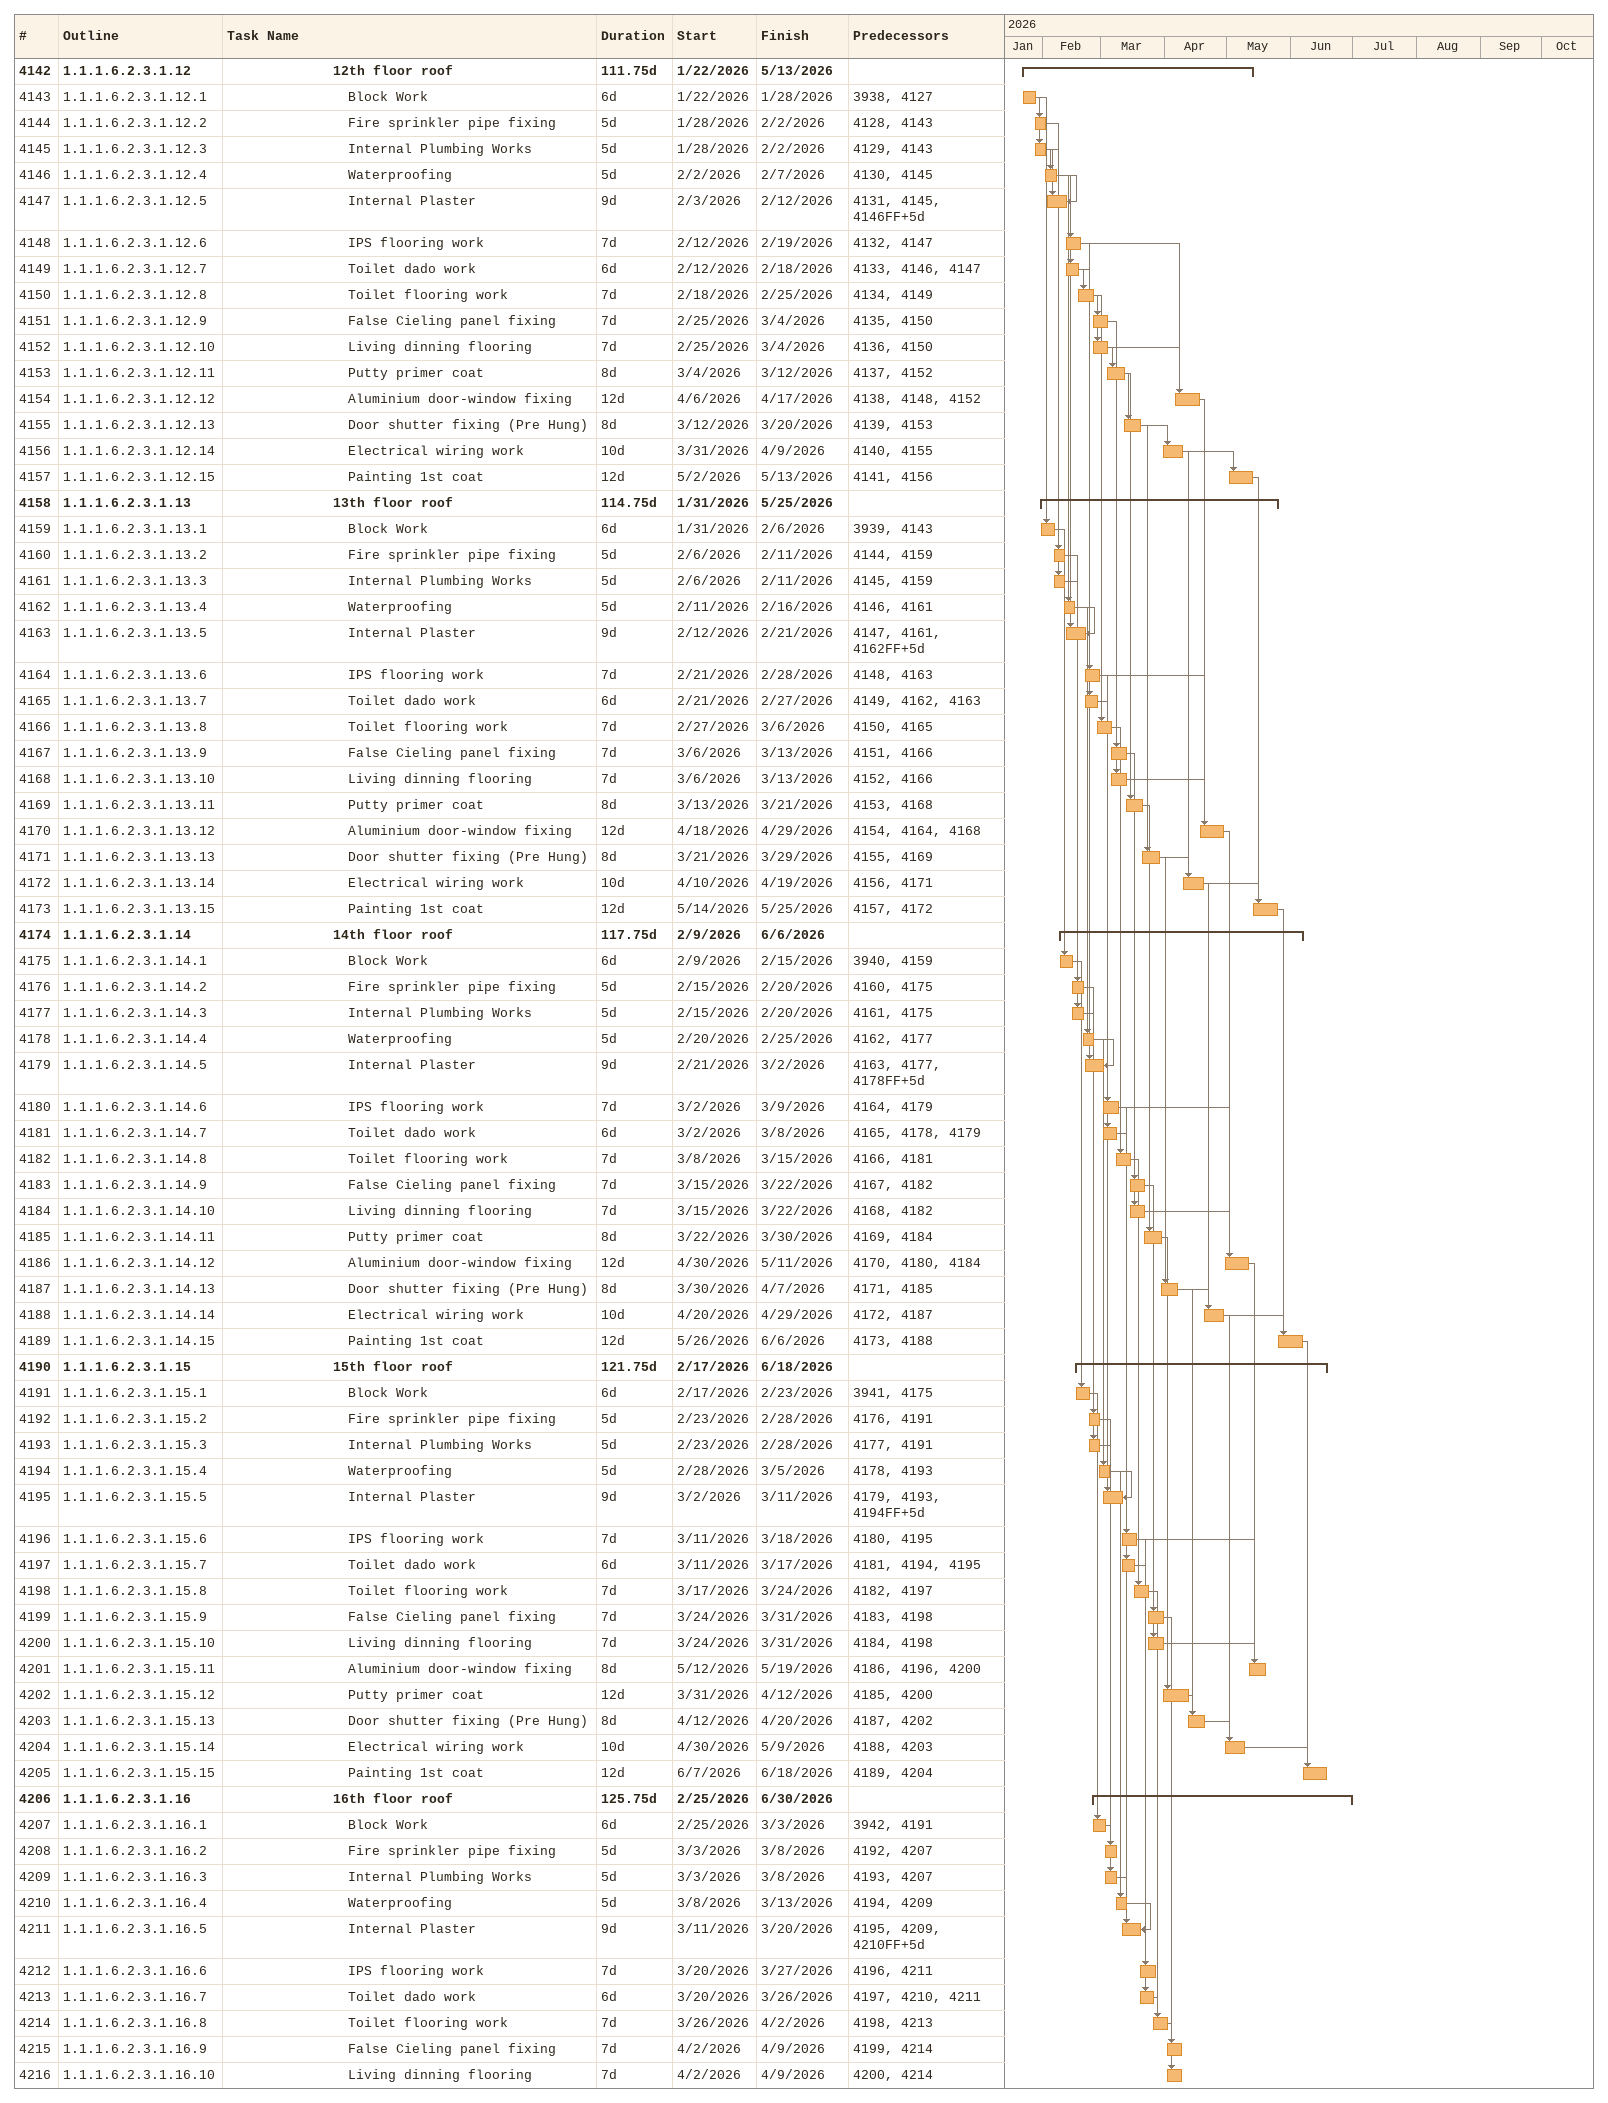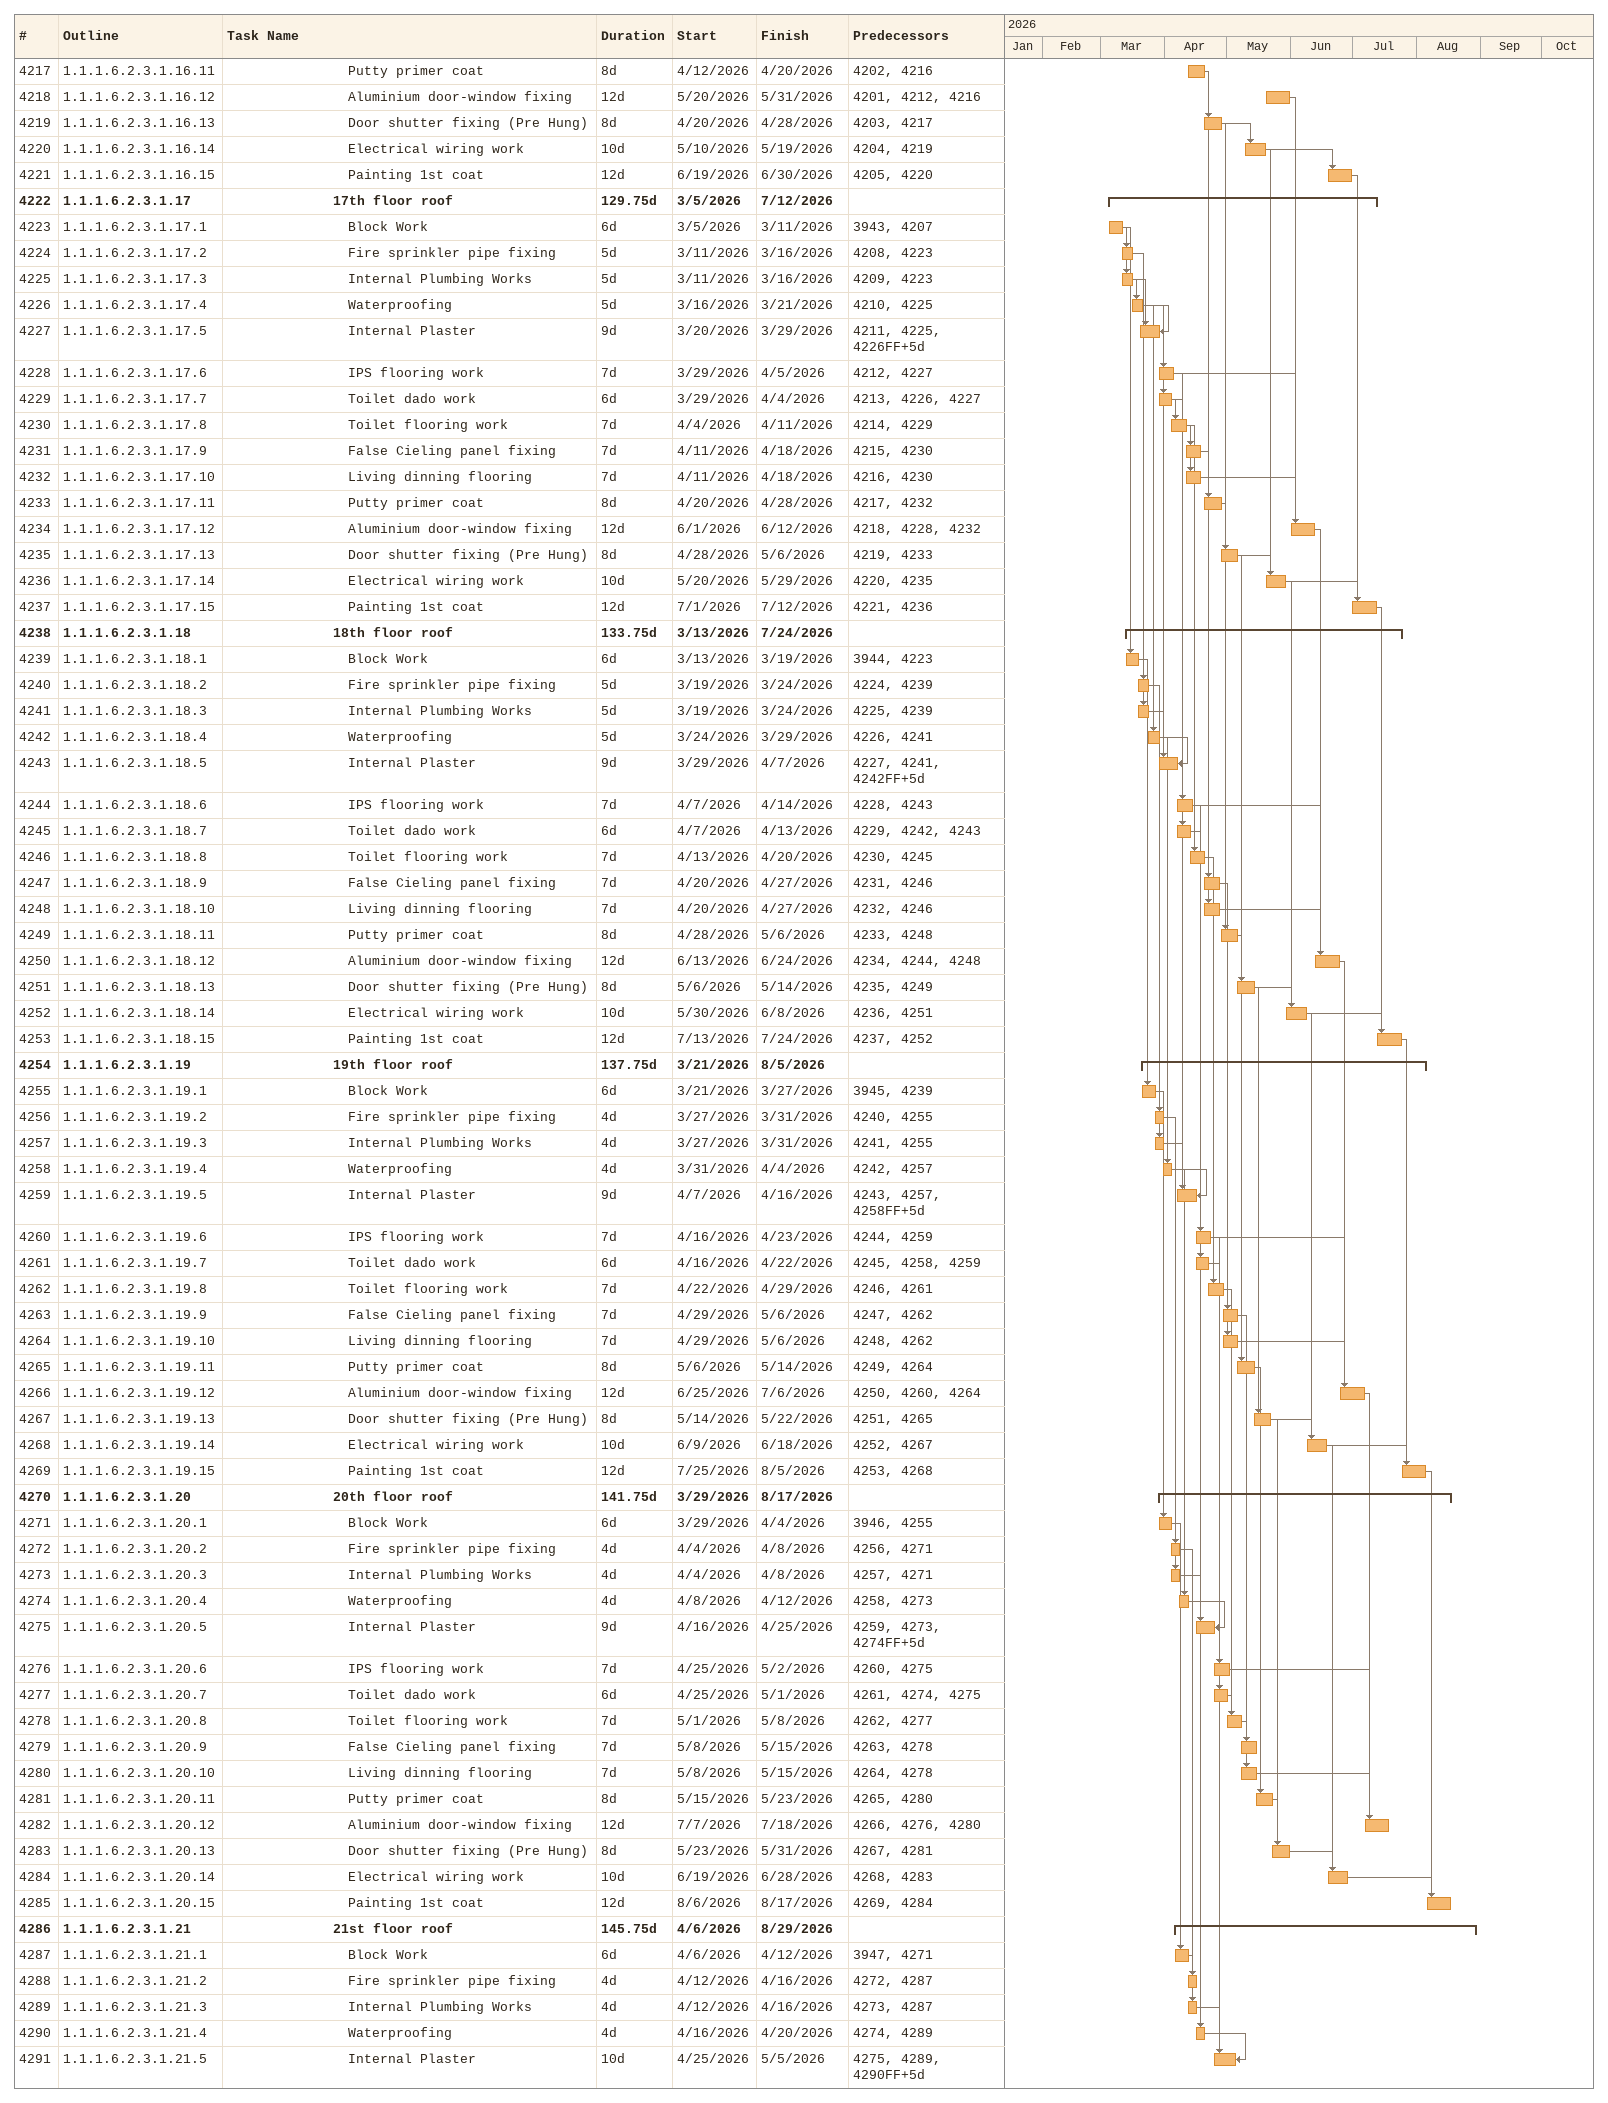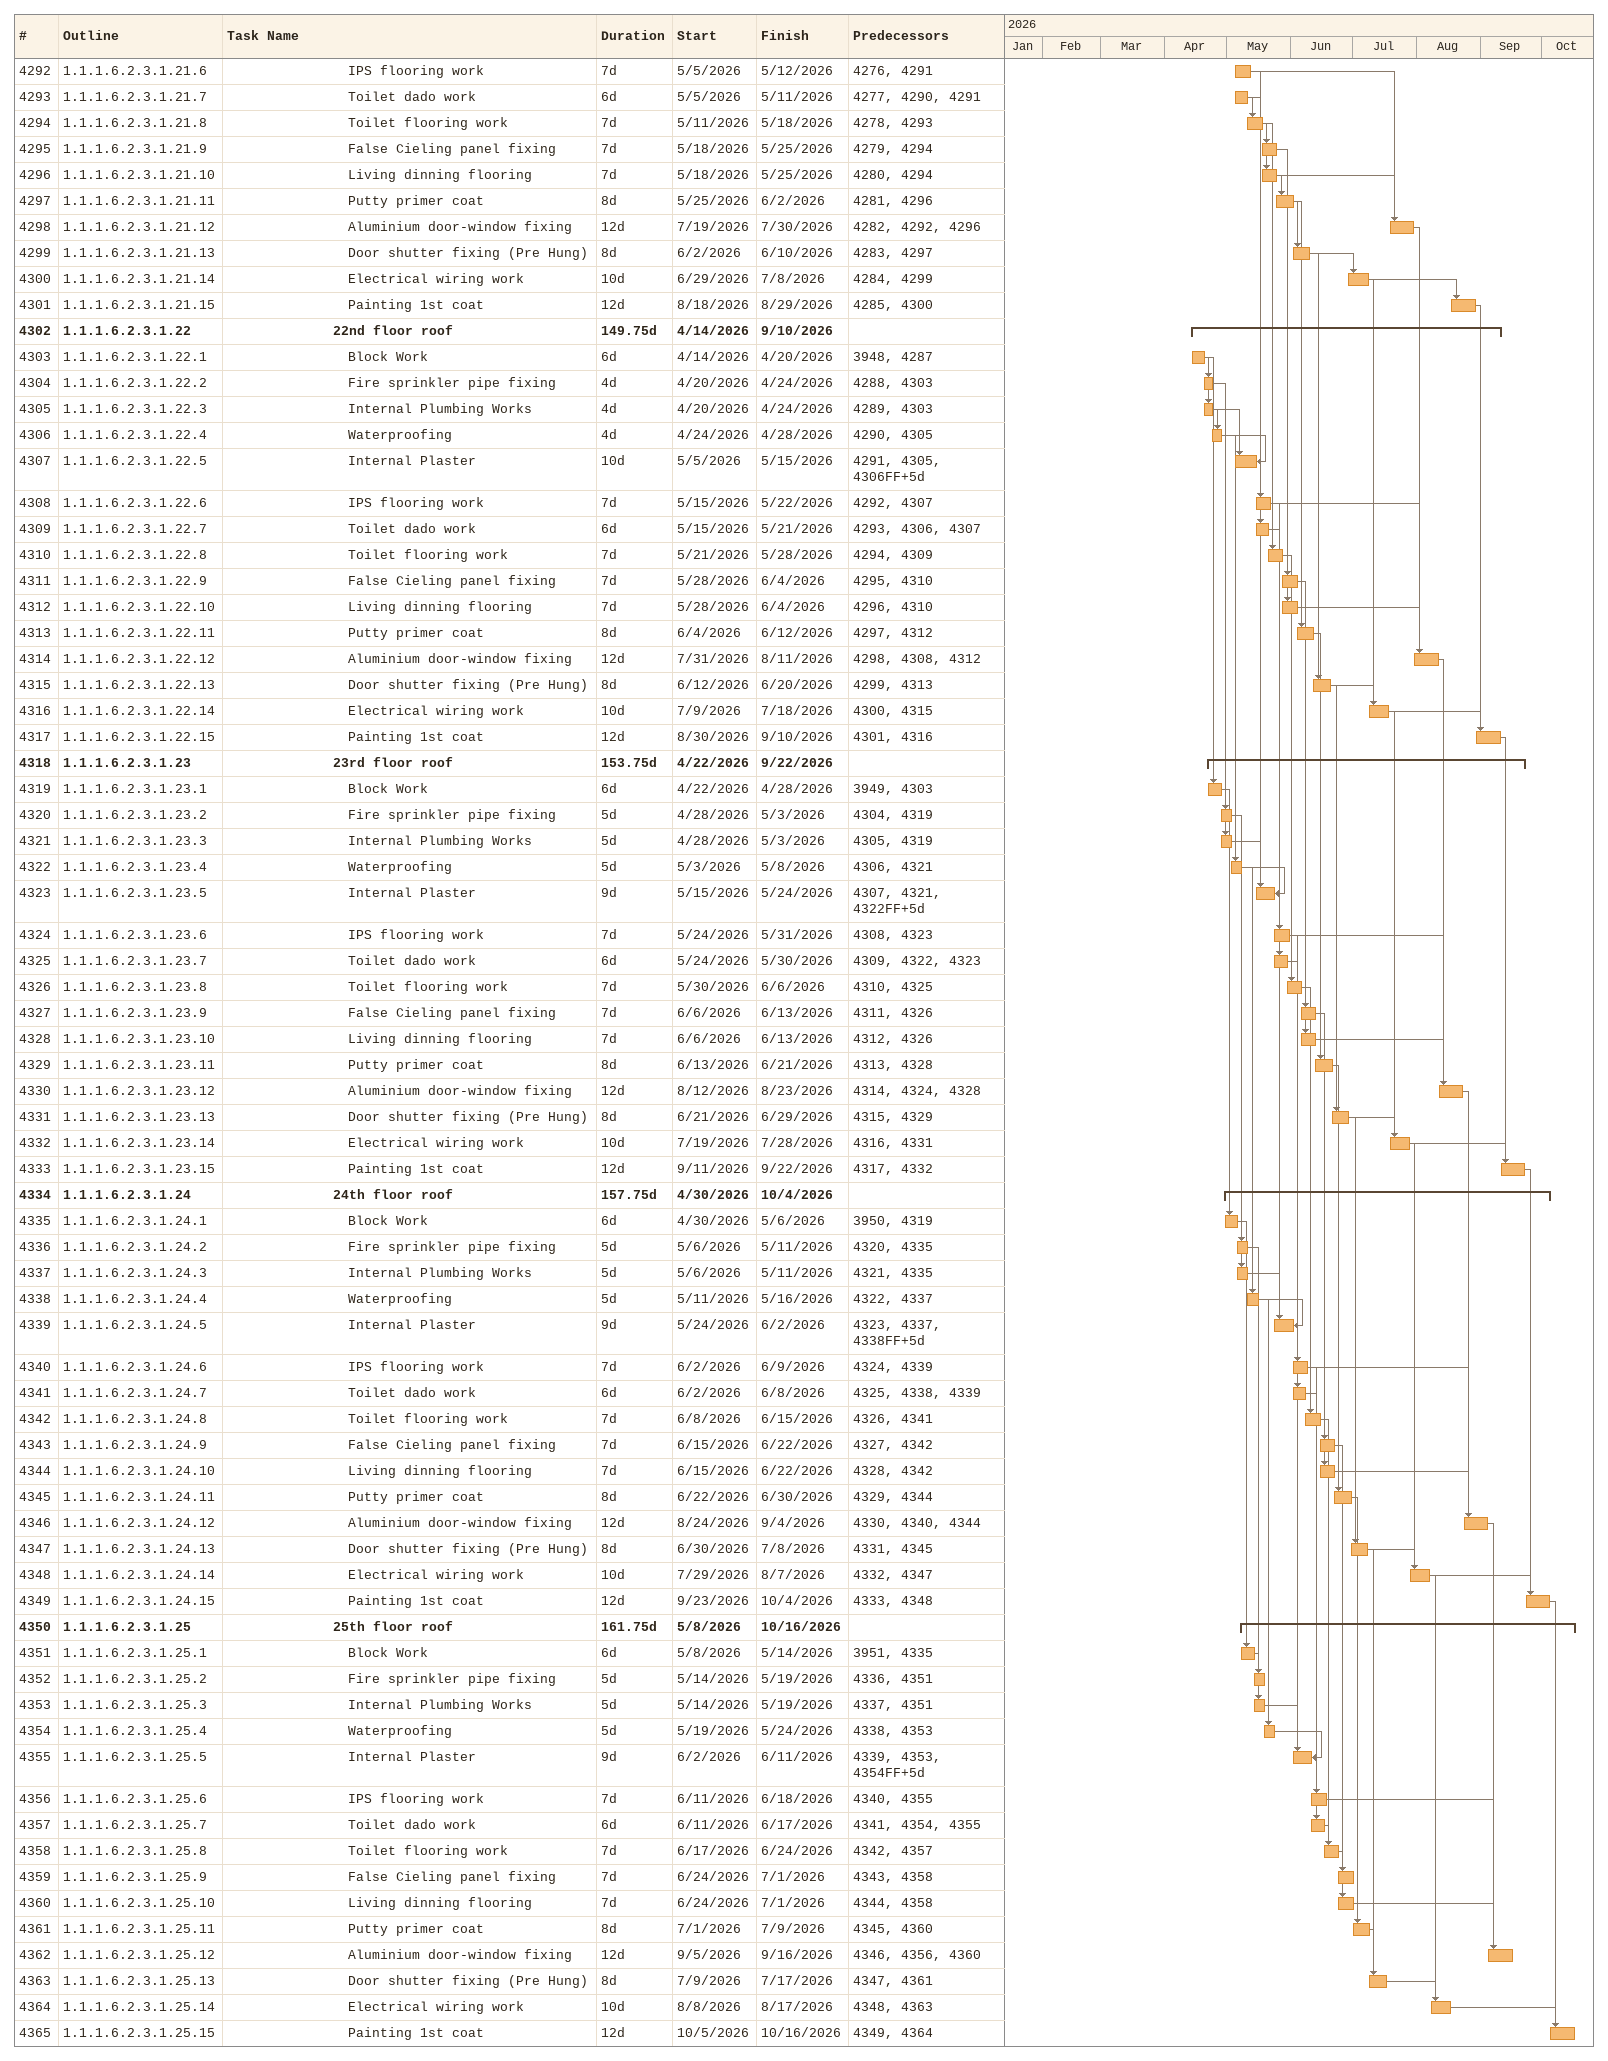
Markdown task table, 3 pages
| ID | WBS | Task | Duration | Start | Finish | Predecessors |
|---|---|---|---|---|---|---|
| 4142 | 1.1.1.6.2.3.1.12 | **12th floor roof** | 111.75d | 2026-01-22 | 2026-05-13 |  |
| 4143 | 1.1.1.6.2.3.1.12.1 | Block Work | 6d | 2026-01-22 | 2026-01-28 | 3938, 4127 |
| 4144 | 1.1.1.6.2.3.1.12.2 | Fire sprinkler pipe fixing | 5d | 2026-01-28 | 2026-02-02 | 4128, 4143 |
| 4145 | 1.1.1.6.2.3.1.12.3 | Internal Plumbing Works | 5d | 2026-01-28 | 2026-02-02 | 4129, 4143 |
| 4146 | 1.1.1.6.2.3.1.12.4 | Waterproofing | 5d | 2026-02-02 | 2026-02-07 | 4130, 4145 |
| 4147 | 1.1.1.6.2.3.1.12.5 | Internal Plaster | 9d | 2026-02-03 | 2026-02-12 | 4131, 4145, 4146FF+5d |
| 4148 | 1.1.1.6.2.3.1.12.6 | IPS flooring work | 7d | 2026-02-12 | 2026-02-19 | 4132, 4147 |
| 4149 | 1.1.1.6.2.3.1.12.7 | Toilet dado work | 6d | 2026-02-12 | 2026-02-18 | 4133, 4146, 4147 |
| 4150 | 1.1.1.6.2.3.1.12.8 | Toilet flooring work | 7d | 2026-02-18 | 2026-02-25 | 4134, 4149 |
| 4151 | 1.1.1.6.2.3.1.12.9 | False Cieling panel fixing | 7d | 2026-02-25 | 2026-03-04 | 4135, 4150 |
| 4152 | 1.1.1.6.2.3.1.12.10 | Living dinning flooring | 7d | 2026-02-25 | 2026-03-04 | 4136, 4150 |
| 4153 | 1.1.1.6.2.3.1.12.11 | Putty primer coat | 8d | 2026-03-04 | 2026-03-12 | 4137, 4152 |
| 4154 | 1.1.1.6.2.3.1.12.12 | Aluminium door-window fixing | 12d | 2026-04-06 | 2026-04-17 | 4138, 4148, 4152 |
| 4155 | 1.1.1.6.2.3.1.12.13 | Door shutter fixing (Pre Hung) | 8d | 2026-03-12 | 2026-03-20 | 4139, 4153 |
| 4156 | 1.1.1.6.2.3.1.12.14 | Electrical wiring work | 10d | 2026-03-31 | 2026-04-09 | 4140, 4155 |
| 4157 | 1.1.1.6.2.3.1.12.15 | Painting 1st coat | 12d | 2026-05-02 | 2026-05-13 | 4141, 4156 |
| 4158 | 1.1.1.6.2.3.1.13 | **13th floor roof** | 114.75d | 2026-01-31 | 2026-05-25 |  |
| 4159 | 1.1.1.6.2.3.1.13.1 | Block Work | 6d | 2026-01-31 | 2026-02-06 | 3939, 4143 |
| 4160 | 1.1.1.6.2.3.1.13.2 | Fire sprinkler pipe fixing | 5d | 2026-02-06 | 2026-02-11 | 4144, 4159 |
| 4161 | 1.1.1.6.2.3.1.13.3 | Internal Plumbing Works | 5d | 2026-02-06 | 2026-02-11 | 4145, 4159 |
| 4162 | 1.1.1.6.2.3.1.13.4 | Waterproofing | 5d | 2026-02-11 | 2026-02-16 | 4146, 4161 |
| 4163 | 1.1.1.6.2.3.1.13.5 | Internal Plaster | 9d | 2026-02-12 | 2026-02-21 | 4147, 4161, 4162FF+5d |
| 4164 | 1.1.1.6.2.3.1.13.6 | IPS flooring work | 7d | 2026-02-21 | 2026-02-28 | 4148, 4163 |
| 4165 | 1.1.1.6.2.3.1.13.7 | Toilet dado work | 6d | 2026-02-21 | 2026-02-27 | 4149, 4162, 4163 |
| 4166 | 1.1.1.6.2.3.1.13.8 | Toilet flooring work | 7d | 2026-02-27 | 2026-03-06 | 4150, 4165 |
| 4167 | 1.1.1.6.2.3.1.13.9 | False Cieling panel fixing | 7d | 2026-03-06 | 2026-03-13 | 4151, 4166 |
| 4168 | 1.1.1.6.2.3.1.13.10 | Living dinning flooring | 7d | 2026-03-06 | 2026-03-13 | 4152, 4166 |
| 4169 | 1.1.1.6.2.3.1.13.11 | Putty primer coat | 8d | 2026-03-13 | 2026-03-21 | 4153, 4168 |
| 4170 | 1.1.1.6.2.3.1.13.12 | Aluminium door-window fixing | 12d | 2026-04-18 | 2026-04-29 | 4154, 4164, 4168 |
| 4171 | 1.1.1.6.2.3.1.13.13 | Door shutter fixing (Pre Hung) | 8d | 2026-03-21 | 2026-03-29 | 4155, 4169 |
| 4172 | 1.1.1.6.2.3.1.13.14 | Electrical wiring work | 10d | 2026-04-10 | 2026-04-19 | 4156, 4171 |
| 4173 | 1.1.1.6.2.3.1.13.15 | Painting 1st coat | 12d | 2026-05-14 | 2026-05-25 | 4157, 4172 |
| 4174 | 1.1.1.6.2.3.1.14 | **14th floor roof** | 117.75d | 2026-02-09 | 2026-06-06 |  |
| 4175 | 1.1.1.6.2.3.1.14.1 | Block Work | 6d | 2026-02-09 | 2026-02-15 | 3940, 4159 |
| 4176 | 1.1.1.6.2.3.1.14.2 | Fire sprinkler pipe fixing | 5d | 2026-02-15 | 2026-02-20 | 4160, 4175 |
| 4177 | 1.1.1.6.2.3.1.14.3 | Internal Plumbing Works | 5d | 2026-02-15 | 2026-02-20 | 4161, 4175 |
| 4178 | 1.1.1.6.2.3.1.14.4 | Waterproofing | 5d | 2026-02-20 | 2026-02-25 | 4162, 4177 |
| 4179 | 1.1.1.6.2.3.1.14.5 | Internal Plaster | 9d | 2026-02-21 | 2026-03-02 | 4163, 4177, 4178FF+5d |
| 4180 | 1.1.1.6.2.3.1.14.6 | IPS flooring work | 7d | 2026-03-02 | 2026-03-09 | 4164, 4179 |
| 4181 | 1.1.1.6.2.3.1.14.7 | Toilet dado work | 6d | 2026-03-02 | 2026-03-08 | 4165, 4178, 4179 |
| 4182 | 1.1.1.6.2.3.1.14.8 | Toilet flooring work | 7d | 2026-03-08 | 2026-03-15 | 4166, 4181 |
| 4183 | 1.1.1.6.2.3.1.14.9 | False Cieling panel fixing | 7d | 2026-03-15 | 2026-03-22 | 4167, 4182 |
| 4184 | 1.1.1.6.2.3.1.14.10 | Living dinning flooring | 7d | 2026-03-15 | 2026-03-22 | 4168, 4182 |
| 4185 | 1.1.1.6.2.3.1.14.11 | Putty primer coat | 8d | 2026-03-22 | 2026-03-30 | 4169, 4184 |
| 4186 | 1.1.1.6.2.3.1.14.12 | Aluminium door-window fixing | 12d | 2026-04-30 | 2026-05-11 | 4170, 4180, 4184 |
| 4187 | 1.1.1.6.2.3.1.14.13 | Door shutter fixing (Pre Hung) | 8d | 2026-03-30 | 2026-04-07 | 4171, 4185 |
| 4188 | 1.1.1.6.2.3.1.14.14 | Electrical wiring work | 10d | 2026-04-20 | 2026-04-29 | 4172, 4187 |
| 4189 | 1.1.1.6.2.3.1.14.15 | Painting 1st coat | 12d | 2026-05-26 | 2026-06-06 | 4173, 4188 |
| 4190 | 1.1.1.6.2.3.1.15 | **15th floor roof** | 121.75d | 2026-02-17 | 2026-06-18 |  |
| 4191 | 1.1.1.6.2.3.1.15.1 | Block Work | 6d | 2026-02-17 | 2026-02-23 | 3941, 4175 |
| 4192 | 1.1.1.6.2.3.1.15.2 | Fire sprinkler pipe fixing | 5d | 2026-02-23 | 2026-02-28 | 4176, 4191 |
| 4193 | 1.1.1.6.2.3.1.15.3 | Internal Plumbing Works | 5d | 2026-02-23 | 2026-02-28 | 4177, 4191 |
| 4194 | 1.1.1.6.2.3.1.15.4 | Waterproofing | 5d | 2026-02-28 | 2026-03-05 | 4178, 4193 |
| 4195 | 1.1.1.6.2.3.1.15.5 | Internal Plaster | 9d | 2026-03-02 | 2026-03-11 | 4179, 4193, 4194FF+5d |
| 4196 | 1.1.1.6.2.3.1.15.6 | IPS flooring work | 7d | 2026-03-11 | 2026-03-18 | 4180, 4195 |
| 4197 | 1.1.1.6.2.3.1.15.7 | Toilet dado work | 6d | 2026-03-11 | 2026-03-17 | 4181, 4194, 4195 |
| 4198 | 1.1.1.6.2.3.1.15.8 | Toilet flooring work | 7d | 2026-03-17 | 2026-03-24 | 4182, 4197 |
| 4199 | 1.1.1.6.2.3.1.15.9 | False Cieling panel fixing | 7d | 2026-03-24 | 2026-03-31 | 4183, 4198 |
| 4200 | 1.1.1.6.2.3.1.15.10 | Living dinning flooring | 7d | 2026-03-24 | 2026-03-31 | 4184, 4198 |
| 4201 | 1.1.1.6.2.3.1.15.11 | Aluminium door-window fixing | 8d | 2026-05-12 | 2026-05-19 | 4186, 4196, 4200 |
| 4202 | 1.1.1.6.2.3.1.15.12 | Putty primer coat | 12d | 2026-03-31 | 2026-04-12 | 4185, 4200 |
| 4203 | 1.1.1.6.2.3.1.15.13 | Door shutter fixing (Pre Hung) | 8d | 2026-04-12 | 2026-04-20 | 4187, 4202 |
| 4204 | 1.1.1.6.2.3.1.15.14 | Electrical wiring work | 10d | 2026-04-30 | 2026-05-09 | 4188, 4203 |
| 4205 | 1.1.1.6.2.3.1.15.15 | Painting 1st coat | 12d | 2026-06-07 | 2026-06-18 | 4189, 4204 |
| 4206 | 1.1.1.6.2.3.1.16 | **16th floor roof** | 125.75d | 2026-02-25 | 2026-06-30 |  |
| 4207 | 1.1.1.6.2.3.1.16.1 | Block Work | 6d | 2026-02-25 | 2026-03-03 | 3942, 4191 |
| 4208 | 1.1.1.6.2.3.1.16.2 | Fire sprinkler pipe fixing | 5d | 2026-03-03 | 2026-03-08 | 4192, 4207 |
| 4209 | 1.1.1.6.2.3.1.16.3 | Internal Plumbing Works | 5d | 2026-03-03 | 2026-03-08 | 4193, 4207 |
| 4210 | 1.1.1.6.2.3.1.16.4 | Waterproofing | 5d | 2026-03-08 | 2026-03-13 | 4194, 4209 |
| 4211 | 1.1.1.6.2.3.1.16.5 | Internal Plaster | 9d | 2026-03-11 | 2026-03-20 | 4195, 4209, 4210FF+5d |
| 4212 | 1.1.1.6.2.3.1.16.6 | IPS flooring work | 7d | 2026-03-20 | 2026-03-27 | 4196, 4211 |
| 4213 | 1.1.1.6.2.3.1.16.7 | Toilet dado work | 6d | 2026-03-20 | 2026-03-26 | 4197, 4210, 4211 |
| 4214 | 1.1.1.6.2.3.1.16.8 | Toilet flooring work | 7d | 2026-03-26 | 2026-04-02 | 4198, 4213 |
| 4215 | 1.1.1.6.2.3.1.16.9 | False Cieling panel fixing | 7d | 2026-04-02 | 2026-04-09 | 4199, 4214 |
| 4216 | 1.1.1.6.2.3.1.16.10 | Living dinning flooring | 7d | 2026-04-02 | 2026-04-09 | 4200, 4214 |
| 4217 | 1.1.1.6.2.3.1.16.11 | Putty primer coat | 8d | 2026-04-12 | 2026-04-20 | 4202, 4216 |
| 4218 | 1.1.1.6.2.3.1.16.12 | Aluminium door-window fixing | 12d | 2026-05-20 | 2026-05-31 | 4201, 4212, 4216 |
| 4219 | 1.1.1.6.2.3.1.16.13 | Door shutter fixing (Pre Hung) | 8d | 2026-04-20 | 2026-04-28 | 4203, 4217 |
| 4220 | 1.1.1.6.2.3.1.16.14 | Electrical wiring work | 10d | 2026-05-10 | 2026-05-19 | 4204, 4219 |
| 4221 | 1.1.1.6.2.3.1.16.15 | Painting 1st coat | 12d | 2026-06-19 | 2026-06-30 | 4205, 4220 |
| 4222 | 1.1.1.6.2.3.1.17 | **17th floor roof** | 129.75d | 2026-03-05 | 2026-07-12 |  |
| 4223 | 1.1.1.6.2.3.1.17.1 | Block Work | 6d | 2026-03-05 | 2026-03-11 | 3943, 4207 |
| 4224 | 1.1.1.6.2.3.1.17.2 | Fire sprinkler pipe fixing | 5d | 2026-03-11 | 2026-03-16 | 4208, 4223 |
| 4225 | 1.1.1.6.2.3.1.17.3 | Internal Plumbing Works | 5d | 2026-03-11 | 2026-03-16 | 4209, 4223 |
| 4226 | 1.1.1.6.2.3.1.17.4 | Waterproofing | 5d | 2026-03-16 | 2026-03-21 | 4210, 4225 |
| 4227 | 1.1.1.6.2.3.1.17.5 | Internal Plaster | 9d | 2026-03-20 | 2026-03-29 | 4211, 4225, 4226FF+5d |
| 4228 | 1.1.1.6.2.3.1.17.6 | IPS flooring work | 7d | 2026-03-29 | 2026-04-05 | 4212, 4227 |
| 4229 | 1.1.1.6.2.3.1.17.7 | Toilet dado work | 6d | 2026-03-29 | 2026-04-04 | 4213, 4226, 4227 |
| 4230 | 1.1.1.6.2.3.1.17.8 | Toilet flooring work | 7d | 2026-04-04 | 2026-04-11 | 4214, 4229 |
| 4231 | 1.1.1.6.2.3.1.17.9 | False Cieling panel fixing | 7d | 2026-04-11 | 2026-04-18 | 4215, 4230 |
| 4232 | 1.1.1.6.2.3.1.17.10 | Living dinning flooring | 7d | 2026-04-11 | 2026-04-18 | 4216, 4230 |
| 4233 | 1.1.1.6.2.3.1.17.11 | Putty primer coat | 8d | 2026-04-20 | 2026-04-28 | 4217, 4232 |
| 4234 | 1.1.1.6.2.3.1.17.12 | Aluminium door-window fixing | 12d | 2026-06-01 | 2026-06-12 | 4218, 4228, 4232 |
| 4235 | 1.1.1.6.2.3.1.17.13 | Door shutter fixing (Pre Hung) | 8d | 2026-04-28 | 2026-05-06 | 4219, 4233 |
| 4236 | 1.1.1.6.2.3.1.17.14 | Electrical wiring work | 10d | 2026-05-20 | 2026-05-29 | 4220, 4235 |
| 4237 | 1.1.1.6.2.3.1.17.15 | Painting 1st coat | 12d | 2026-07-01 | 2026-07-12 | 4221, 4236 |
| 4238 | 1.1.1.6.2.3.1.18 | **18th floor roof** | 133.75d | 2026-03-13 | 2026-07-24 |  |
| 4239 | 1.1.1.6.2.3.1.18.1 | Block Work | 6d | 2026-03-13 | 2026-03-19 | 3944, 4223 |
| 4240 | 1.1.1.6.2.3.1.18.2 | Fire sprinkler pipe fixing | 5d | 2026-03-19 | 2026-03-24 | 4224, 4239 |
| 4241 | 1.1.1.6.2.3.1.18.3 | Internal Plumbing Works | 5d | 2026-03-19 | 2026-03-24 | 4225, 4239 |
| 4242 | 1.1.1.6.2.3.1.18.4 | Waterproofing | 5d | 2026-03-24 | 2026-03-29 | 4226, 4241 |
| 4243 | 1.1.1.6.2.3.1.18.5 | Internal Plaster | 9d | 2026-03-29 | 2026-04-07 | 4227, 4241, 4242FF+5d |
| 4244 | 1.1.1.6.2.3.1.18.6 | IPS flooring work | 7d | 2026-04-07 | 2026-04-14 | 4228, 4243 |
| 4245 | 1.1.1.6.2.3.1.18.7 | Toilet dado work | 6d | 2026-04-07 | 2026-04-13 | 4229, 4242, 4243 |
| 4246 | 1.1.1.6.2.3.1.18.8 | Toilet flooring work | 7d | 2026-04-13 | 2026-04-20 | 4230, 4245 |
| 4247 | 1.1.1.6.2.3.1.18.9 | False Cieling panel fixing | 7d | 2026-04-20 | 2026-04-27 | 4231, 4246 |
| 4248 | 1.1.1.6.2.3.1.18.10 | Living dinning flooring | 7d | 2026-04-20 | 2026-04-27 | 4232, 4246 |
| 4249 | 1.1.1.6.2.3.1.18.11 | Putty primer coat | 8d | 2026-04-28 | 2026-05-06 | 4233, 4248 |
| 4250 | 1.1.1.6.2.3.1.18.12 | Aluminium door-window fixing | 12d | 2026-06-13 | 2026-06-24 | 4234, 4244, 4248 |
| 4251 | 1.1.1.6.2.3.1.18.13 | Door shutter fixing (Pre Hung) | 8d | 2026-05-06 | 2026-05-14 | 4235, 4249 |
| 4252 | 1.1.1.6.2.3.1.18.14 | Electrical wiring work | 10d | 2026-05-30 | 2026-06-08 | 4236, 4251 |
| 4253 | 1.1.1.6.2.3.1.18.15 | Painting 1st coat | 12d | 2026-07-13 | 2026-07-24 | 4237, 4252 |
| 4254 | 1.1.1.6.2.3.1.19 | **19th floor roof** | 137.75d | 2026-03-21 | 2026-08-05 |  |
| 4255 | 1.1.1.6.2.3.1.19.1 | Block Work | 6d | 2026-03-21 | 2026-03-27 | 3945, 4239 |
| 4256 | 1.1.1.6.2.3.1.19.2 | Fire sprinkler pipe fixing | 4d | 2026-03-27 | 2026-03-31 | 4240, 4255 |
| 4257 | 1.1.1.6.2.3.1.19.3 | Internal Plumbing Works | 4d | 2026-03-27 | 2026-03-31 | 4241, 4255 |
| 4258 | 1.1.1.6.2.3.1.19.4 | Waterproofing | 4d | 2026-03-31 | 2026-04-04 | 4242, 4257 |
| 4259 | 1.1.1.6.2.3.1.19.5 | Internal Plaster | 9d | 2026-04-07 | 2026-04-16 | 4243, 4257, 4258FF+5d |
| 4260 | 1.1.1.6.2.3.1.19.6 | IPS flooring work | 7d | 2026-04-16 | 2026-04-23 | 4244, 4259 |
| 4261 | 1.1.1.6.2.3.1.19.7 | Toilet dado work | 6d | 2026-04-16 | 2026-04-22 | 4245, 4258, 4259 |
| 4262 | 1.1.1.6.2.3.1.19.8 | Toilet flooring work | 7d | 2026-04-22 | 2026-04-29 | 4246, 4261 |
| 4263 | 1.1.1.6.2.3.1.19.9 | False Cieling panel fixing | 7d | 2026-04-29 | 2026-05-06 | 4247, 4262 |
| 4264 | 1.1.1.6.2.3.1.19.10 | Living dinning flooring | 7d | 2026-04-29 | 2026-05-06 | 4248, 4262 |
| 4265 | 1.1.1.6.2.3.1.19.11 | Putty primer coat | 8d | 2026-05-06 | 2026-05-14 | 4249, 4264 |
| 4266 | 1.1.1.6.2.3.1.19.12 | Aluminium door-window fixing | 12d | 2026-06-25 | 2026-07-06 | 4250, 4260, 4264 |
| 4267 | 1.1.1.6.2.3.1.19.13 | Door shutter fixing (Pre Hung) | 8d | 2026-05-14 | 2026-05-22 | 4251, 4265 |
| 4268 | 1.1.1.6.2.3.1.19.14 | Electrical wiring work | 10d | 2026-06-09 | 2026-06-18 | 4252, 4267 |
| 4269 | 1.1.1.6.2.3.1.19.15 | Painting 1st coat | 12d | 2026-07-25 | 2026-08-05 | 4253, 4268 |
| 4270 | 1.1.1.6.2.3.1.20 | **20th floor roof** | 141.75d | 2026-03-29 | 2026-08-17 |  |
| 4271 | 1.1.1.6.2.3.1.20.1 | Block Work | 6d | 2026-03-29 | 2026-04-04 | 3946, 4255 |
| 4272 | 1.1.1.6.2.3.1.20.2 | Fire sprinkler pipe fixing | 4d | 2026-04-04 | 2026-04-08 | 4256, 4271 |
| 4273 | 1.1.1.6.2.3.1.20.3 | Internal Plumbing Works | 4d | 2026-04-04 | 2026-04-08 | 4257, 4271 |
| 4274 | 1.1.1.6.2.3.1.20.4 | Waterproofing | 4d | 2026-04-08 | 2026-04-12 | 4258, 4273 |
| 4275 | 1.1.1.6.2.3.1.20.5 | Internal Plaster | 9d | 2026-04-16 | 2026-04-25 | 4259, 4273, 4274FF+5d |
| 4276 | 1.1.1.6.2.3.1.20.6 | IPS flooring work | 7d | 2026-04-25 | 2026-05-02 | 4260, 4275 |
| 4277 | 1.1.1.6.2.3.1.20.7 | Toilet dado work | 6d | 2026-04-25 | 2026-05-01 | 4261, 4274, 4275 |
| 4278 | 1.1.1.6.2.3.1.20.8 | Toilet flooring work | 7d | 2026-05-01 | 2026-05-08 | 4262, 4277 |
| 4279 | 1.1.1.6.2.3.1.20.9 | False Cieling panel fixing | 7d | 2026-05-08 | 2026-05-15 | 4263, 4278 |
| 4280 | 1.1.1.6.2.3.1.20.10 | Living dinning flooring | 7d | 2026-05-08 | 2026-05-15 | 4264, 4278 |
| 4281 | 1.1.1.6.2.3.1.20.11 | Putty primer coat | 8d | 2026-05-15 | 2026-05-23 | 4265, 4280 |
| 4282 | 1.1.1.6.2.3.1.20.12 | Aluminium door-window fixing | 12d | 2026-07-07 | 2026-07-18 | 4266, 4276, 4280 |
| 4283 | 1.1.1.6.2.3.1.20.13 | Door shutter fixing (Pre Hung) | 8d | 2026-05-23 | 2026-05-31 | 4267, 4281 |
| 4284 | 1.1.1.6.2.3.1.20.14 | Electrical wiring work | 10d | 2026-06-19 | 2026-06-28 | 4268, 4283 |
| 4285 | 1.1.1.6.2.3.1.20.15 | Painting 1st coat | 12d | 2026-08-06 | 2026-08-17 | 4269, 4284 |
| 4286 | 1.1.1.6.2.3.1.21 | **21st floor roof** | 145.75d | 2026-04-06 | 2026-08-29 |  |
| 4287 | 1.1.1.6.2.3.1.21.1 | Block Work | 6d | 2026-04-06 | 2026-04-12 | 3947, 4271 |
| 4288 | 1.1.1.6.2.3.1.21.2 | Fire sprinkler pipe fixing | 4d | 2026-04-12 | 2026-04-16 | 4272, 4287 |
| 4289 | 1.1.1.6.2.3.1.21.3 | Internal Plumbing Works | 4d | 2026-04-12 | 2026-04-16 | 4273, 4287 |
| 4290 | 1.1.1.6.2.3.1.21.4 | Waterproofing | 4d | 2026-04-16 | 2026-04-20 | 4274, 4289 |
| 4291 | 1.1.1.6.2.3.1.21.5 | Internal Plaster | 10d | 2026-04-25 | 2026-05-05 | 4275, 4289, 4290FF+5d |
| 4292 | 1.1.1.6.2.3.1.21.6 | IPS flooring work | 7d | 2026-05-05 | 2026-05-12 | 4276, 4291 |
| 4293 | 1.1.1.6.2.3.1.21.7 | Toilet dado work | 6d | 2026-05-05 | 2026-05-11 | 4277, 4290, 4291 |
| 4294 | 1.1.1.6.2.3.1.21.8 | Toilet flooring work | 7d | 2026-05-11 | 2026-05-18 | 4278, 4293 |
| 4295 | 1.1.1.6.2.3.1.21.9 | False Cieling panel fixing | 7d | 2026-05-18 | 2026-05-25 | 4279, 4294 |
| 4296 | 1.1.1.6.2.3.1.21.10 | Living dinning flooring | 7d | 2026-05-18 | 2026-05-25 | 4280, 4294 |
| 4297 | 1.1.1.6.2.3.1.21.11 | Putty primer coat | 8d | 2026-05-25 | 2026-06-02 | 4281, 4296 |
| 4298 | 1.1.1.6.2.3.1.21.12 | Aluminium door-window fixing | 12d | 2026-07-19 | 2026-07-30 | 4282, 4292, 4296 |
| 4299 | 1.1.1.6.2.3.1.21.13 | Door shutter fixing (Pre Hung) | 8d | 2026-06-02 | 2026-06-10 | 4283, 4297 |
| 4300 | 1.1.1.6.2.3.1.21.14 | Electrical wiring work | 10d | 2026-06-29 | 2026-07-08 | 4284, 4299 |
| 4301 | 1.1.1.6.2.3.1.21.15 | Painting 1st coat | 12d | 2026-08-18 | 2026-08-29 | 4285, 4300 |
| 4302 | 1.1.1.6.2.3.1.22 | **22nd floor roof** | 149.75d | 2026-04-14 | 2026-09-10 |  |
| 4303 | 1.1.1.6.2.3.1.22.1 | Block Work | 6d | 2026-04-14 | 2026-04-20 | 3948, 4287 |
| 4304 | 1.1.1.6.2.3.1.22.2 | Fire sprinkler pipe fixing | 4d | 2026-04-20 | 2026-04-24 | 4288, 4303 |
| 4305 | 1.1.1.6.2.3.1.22.3 | Internal Plumbing Works | 4d | 2026-04-20 | 2026-04-24 | 4289, 4303 |
| 4306 | 1.1.1.6.2.3.1.22.4 | Waterproofing | 4d | 2026-04-24 | 2026-04-28 | 4290, 4305 |
| 4307 | 1.1.1.6.2.3.1.22.5 | Internal Plaster | 10d | 2026-05-05 | 2026-05-15 | 4291, 4305, 4306FF+5d |
| 4308 | 1.1.1.6.2.3.1.22.6 | IPS flooring work | 7d | 2026-05-15 | 2026-05-22 | 4292, 4307 |
| 4309 | 1.1.1.6.2.3.1.22.7 | Toilet dado work | 6d | 2026-05-15 | 2026-05-21 | 4293, 4306, 4307 |
| 4310 | 1.1.1.6.2.3.1.22.8 | Toilet flooring work | 7d | 2026-05-21 | 2026-05-28 | 4294, 4309 |
| 4311 | 1.1.1.6.2.3.1.22.9 | False Cieling panel fixing | 7d | 2026-05-28 | 2026-06-04 | 4295, 4310 |
| 4312 | 1.1.1.6.2.3.1.22.10 | Living dinning flooring | 7d | 2026-05-28 | 2026-06-04 | 4296, 4310 |
| 4313 | 1.1.1.6.2.3.1.22.11 | Putty primer coat | 8d | 2026-06-04 | 2026-06-12 | 4297, 4312 |
| 4314 | 1.1.1.6.2.3.1.22.12 | Aluminium door-window fixing | 12d | 2026-07-31 | 2026-08-11 | 4298, 4308, 4312 |
| 4315 | 1.1.1.6.2.3.1.22.13 | Door shutter fixing (Pre Hung) | 8d | 2026-06-12 | 2026-06-20 | 4299, 4313 |
| 4316 | 1.1.1.6.2.3.1.22.14 | Electrical wiring work | 10d | 2026-07-09 | 2026-07-18 | 4300, 4315 |
| 4317 | 1.1.1.6.2.3.1.22.15 | Painting 1st coat | 12d | 2026-08-30 | 2026-09-10 | 4301, 4316 |
| 4318 | 1.1.1.6.2.3.1.23 | **23rd floor roof** | 153.75d | 2026-04-22 | 2026-09-22 |  |
| 4319 | 1.1.1.6.2.3.1.23.1 | Block Work | 6d | 2026-04-22 | 2026-04-28 | 3949, 4303 |
| 4320 | 1.1.1.6.2.3.1.23.2 | Fire sprinkler pipe fixing | 5d | 2026-04-28 | 2026-05-03 | 4304, 4319 |
| 4321 | 1.1.1.6.2.3.1.23.3 | Internal Plumbing Works | 5d | 2026-04-28 | 2026-05-03 | 4305, 4319 |
| 4322 | 1.1.1.6.2.3.1.23.4 | Waterproofing | 5d | 2026-05-03 | 2026-05-08 | 4306, 4321 |
| 4323 | 1.1.1.6.2.3.1.23.5 | Internal Plaster | 9d | 2026-05-15 | 2026-05-24 | 4307, 4321, 4322FF+5d |
| 4324 | 1.1.1.6.2.3.1.23.6 | IPS flooring work | 7d | 2026-05-24 | 2026-05-31 | 4308, 4323 |
| 4325 | 1.1.1.6.2.3.1.23.7 | Toilet dado work | 6d | 2026-05-24 | 2026-05-30 | 4309, 4322, 4323 |
| 4326 | 1.1.1.6.2.3.1.23.8 | Toilet flooring work | 7d | 2026-05-30 | 2026-06-06 | 4310, 4325 |
| 4327 | 1.1.1.6.2.3.1.23.9 | False Cieling panel fixing | 7d | 2026-06-06 | 2026-06-13 | 4311, 4326 |
| 4328 | 1.1.1.6.2.3.1.23.10 | Living dinning flooring | 7d | 2026-06-06 | 2026-06-13 | 4312, 4326 |
| 4329 | 1.1.1.6.2.3.1.23.11 | Putty primer coat | 8d | 2026-06-13 | 2026-06-21 | 4313, 4328 |
| 4330 | 1.1.1.6.2.3.1.23.12 | Aluminium door-window fixing | 12d | 2026-08-12 | 2026-08-23 | 4314, 4324, 4328 |
| 4331 | 1.1.1.6.2.3.1.23.13 | Door shutter fixing (Pre Hung) | 8d | 2026-06-21 | 2026-06-29 | 4315, 4329 |
| 4332 | 1.1.1.6.2.3.1.23.14 | Electrical wiring work | 10d | 2026-07-19 | 2026-07-28 | 4316, 4331 |
| 4333 | 1.1.1.6.2.3.1.23.15 | Painting 1st coat | 12d | 2026-09-11 | 2026-09-22 | 4317, 4332 |
| 4334 | 1.1.1.6.2.3.1.24 | **24th floor roof** | 157.75d | 2026-04-30 | 2026-10-04 |  |
| 4335 | 1.1.1.6.2.3.1.24.1 | Block Work | 6d | 2026-04-30 | 2026-05-06 | 3950, 4319 |
| 4336 | 1.1.1.6.2.3.1.24.2 | Fire sprinkler pipe fixing | 5d | 2026-05-06 | 2026-05-11 | 4320, 4335 |
| 4337 | 1.1.1.6.2.3.1.24.3 | Internal Plumbing Works | 5d | 2026-05-06 | 2026-05-11 | 4321, 4335 |
| 4338 | 1.1.1.6.2.3.1.24.4 | Waterproofing | 5d | 2026-05-11 | 2026-05-16 | 4322, 4337 |
| 4339 | 1.1.1.6.2.3.1.24.5 | Internal Plaster | 9d | 2026-05-24 | 2026-06-02 | 4323, 4337, 4338FF+5d |
| 4340 | 1.1.1.6.2.3.1.24.6 | IPS flooring work | 7d | 2026-06-02 | 2026-06-09 | 4324, 4339 |
| 4341 | 1.1.1.6.2.3.1.24.7 | Toilet dado work | 6d | 2026-06-02 | 2026-06-08 | 4325, 4338, 4339 |
| 4342 | 1.1.1.6.2.3.1.24.8 | Toilet flooring work | 7d | 2026-06-08 | 2026-06-15 | 4326, 4341 |
| 4343 | 1.1.1.6.2.3.1.24.9 | False Cieling panel fixing | 7d | 2026-06-15 | 2026-06-22 | 4327, 4342 |
| 4344 | 1.1.1.6.2.3.1.24.10 | Living dinning flooring | 7d | 2026-06-15 | 2026-06-22 | 4328, 4342 |
| 4345 | 1.1.1.6.2.3.1.24.11 | Putty primer coat | 8d | 2026-06-22 | 2026-06-30 | 4329, 4344 |
| 4346 | 1.1.1.6.2.3.1.24.12 | Aluminium door-window fixing | 12d | 2026-08-24 | 2026-09-04 | 4330, 4340, 4344 |
| 4347 | 1.1.1.6.2.3.1.24.13 | Door shutter fixing (Pre Hung) | 8d | 2026-06-30 | 2026-07-08 | 4331, 4345 |
| 4348 | 1.1.1.6.2.3.1.24.14 | Electrical wiring work | 10d | 2026-07-29 | 2026-08-07 | 4332, 4347 |
| 4349 | 1.1.1.6.2.3.1.24.15 | Painting 1st coat | 12d | 2026-09-23 | 2026-10-04 | 4333, 4348 |
| 4350 | 1.1.1.6.2.3.1.25 | **25th floor roof** | 161.75d | 2026-05-08 | 2026-10-16 |  |
| 4351 | 1.1.1.6.2.3.1.25.1 | Block Work | 6d | 2026-05-08 | 2026-05-14 | 3951, 4335 |
| 4352 | 1.1.1.6.2.3.1.25.2 | Fire sprinkler pipe fixing | 5d | 2026-05-14 | 2026-05-19 | 4336, 4351 |
| 4353 | 1.1.1.6.2.3.1.25.3 | Internal Plumbing Works | 5d | 2026-05-14 | 2026-05-19 | 4337, 4351 |
| 4354 | 1.1.1.6.2.3.1.25.4 | Waterproofing | 5d | 2026-05-19 | 2026-05-24 | 4338, 4353 |
| 4355 | 1.1.1.6.2.3.1.25.5 | Internal Plaster | 9d | 2026-06-02 | 2026-06-11 | 4339, 4353, 4354FF+5d |
| 4356 | 1.1.1.6.2.3.1.25.6 | IPS flooring work | 7d | 2026-06-11 | 2026-06-18 | 4340, 4355 |
| 4357 | 1.1.1.6.2.3.1.25.7 | Toilet dado work | 6d | 2026-06-11 | 2026-06-17 | 4341, 4354, 4355 |
| 4358 | 1.1.1.6.2.3.1.25.8 | Toilet flooring work | 7d | 2026-06-17 | 2026-06-24 | 4342, 4357 |
| 4359 | 1.1.1.6.2.3.1.25.9 | False Cieling panel fixing | 7d | 2026-06-24 | 2026-07-01 | 4343, 4358 |
| 4360 | 1.1.1.6.2.3.1.25.10 | Living dinning flooring | 7d | 2026-06-24 | 2026-07-01 | 4344, 4358 |
| 4361 | 1.1.1.6.2.3.1.25.11 | Putty primer coat | 8d | 2026-07-01 | 2026-07-09 | 4345, 4360 |
| 4362 | 1.1.1.6.2.3.1.25.12 | Aluminium door-window fixing | 12d | 2026-09-05 | 2026-09-16 | 4346, 4356, 4360 |
| 4363 | 1.1.1.6.2.3.1.25.13 | Door shutter fixing (Pre Hung) | 8d | 2026-07-09 | 2026-07-17 | 4347, 4361 |
| 4364 | 1.1.1.6.2.3.1.25.14 | Electrical wiring work | 10d | 2026-08-08 | 2026-08-17 | 4348, 4363 |
| 4365 | 1.1.1.6.2.3.1.25.15 | Painting 1st coat | 12d | 2026-10-05 | 2026-10-16 | 4349, 4364 |
